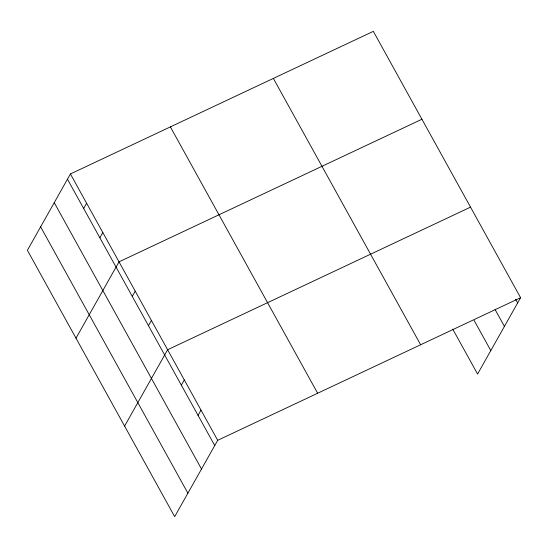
<?xml version="1.0" encoding="UTF-8"?>
<svg xmlns="http://www.w3.org/2000/svg" width="548" height="548" viewBox="0 0 548 548"><rect width="100%" height="100%" fill="white"/><g stroke="black" fill="none" stroke-linecap="round" stroke-linejoin="round"><path stroke-width="0.82" d="M70.418 173.949L27.4 250.299L174.668 516.648L217.693 440.304L520.6 297.701L373.332 31.352L70.418 173.949L217.693 440.304M83.666 208.493L86.618 203.246M99.866 237.791L102.819 232.544M76.001 338.191L119.019 261.841L421.926 119.245M132.267 296.393L135.219 291.146M148.467 325.69L151.419 320.443M124.602 426.091L167.62 349.74L470.526 207.144M181.354 385.175L184.313 379.928M198.047 415.363L201 410.116M520.6 297.701L477.582 374.051L452.744 329.143M515.606 299.27L517.641 302.948M495.056 309.476L504.42 326.409M474.109 320.402L490.803 350.59M273.37 78.405L420.638 344.761M170.38 126.889L317.655 393.245M67.466 179.196L214.734 445.545M54.245 202.657L201.513 469.013M40.62 226.831L187.896 493.186"/></g></svg>
